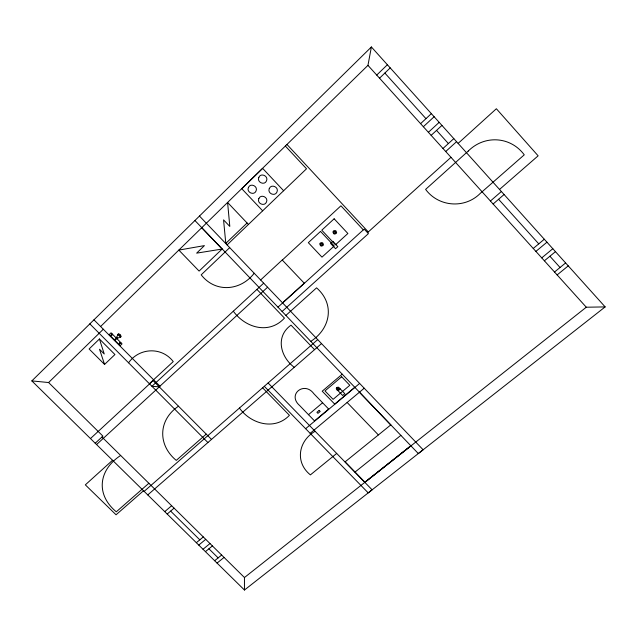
<?xml version="1.0" encoding="UTF-8"?>
<svg xmlns="http://www.w3.org/2000/svg" width="637" height="637" viewBox="0 0 637 637"><rect width="100%" height="100%" fill="white"/><g stroke="black" fill="none" stroke-linecap="round" stroke-linejoin="round"><path stroke-width="0.96" d="M244.457 590.029L31.85 380.902L371.395 46.971L605.15 306.907L244.457 590.029L244.465 577.536L101.952 437.022M100.598 326.51L367.955 65.356L371.395 46.971M31.85 380.902L48.595 382.534L103.305 329.241M99.428 338.98L89.116 348.988L104.572 364.444L114.931 354.538L99.428 338.98L104.229 353.981L99.507 349.251L104.572 364.444M376.722 75.078L387.384 64.751M110.225 335.795L112.16 333.923M379.548 78.192L390.21 67.888M114.119 339.712C117.168 338.796 116.826 335.333 118.578 333.812L120.21 334.56L121.157 336.408C119.453 337.936 116.197 337.833 115.058 340.66M118.912 344.537L120.895 342.714M225.713 243.477L247.084 222.998M222.13 249.043L199.11 271.075L178.83 250.094L204.429 245.611L196.626 253.152L222.13 249.043L201.714 227.743M227.09 244.919L306.508 168.789L285.352 146.04M229.694 247.642L201.188 274.842C215.378 293.139 240.627 290.958 254.195 273.249M128.563 362.787C139.28 347.563 161.846 346.584 173.24 361.593L149.369 383.681M420.587 123.65L431.353 113.641M423.35 126.723L434.131 116.73M260.629 279.969L282.215 259.992L304.343 283.29M282.295 260.071L340.93 205.807L363.321 229.885M90.47 438.567L153.071 380.655L211.5 439.411M263.694 283.17L151.925 386.301L159.21 386.834L267.58 287.231M428.382 132.297L439.18 122.336M95.208 443.225L102.923 436.122L48.595 382.534M431.145 135.355L441.943 125.417M96.561 444.554L160.014 386.237L93.95 319.83M442.986 148.469L453.815 138.619M445.725 151.51L456.562 141.677M458.114 143.397L496.366 108.744L538.13 155.826L499.519 189.444M282.557 302.878L304.271 283.218M277.971 307.161L364.189 229.097L368.409 233.636L282.103 311.469M112.534 460.272L85.334 484.853L116.061 514.784L143.524 490.753M120.656 455.463C98.568 469.907 95.407 494.447 116.292 511.822L148.867 483.276M367.501 232.656L450.972 157.323M178.487 406.215C158.159 419.847 157.546 444.937 176.258 460.384L206.245 434.123M285.886 315.419L316.573 287.844C335.15 304.12 330.563 328.66 310.776 341.384M144.145 491.366L317.704 339.617M147.768 494.925L321.51 343.59M490.426 201.021L501.375 191.506M493.126 204.007L504.082 194.516M164.752 511.63L171.64 505.73M167.197 514.043L174.092 508.151M342.228 374.198L322.218 391.182L334.728 404.137L354.793 387.304M308.483 414.679L314.543 420.906L328.676 409.058L313.858 393.738C304.367 380.663 286.722 394.574 299.812 405.689L308.483 414.679L322.593 402.767M305.633 428.701L359.626 383.426M310.155 433.343L364.221 388.22M533.249 248.462L544.301 239.241M315.108 431.273C298.442 440.852 294.676 462.311 310.394 474.883L336.686 453.44M535.9 251.4L546.96 242.195M196.339 542.708L203.299 536.943M541.745 257.874L552.82 248.709M198.76 545.089L205.727 539.34M544.388 260.796L555.464 251.655M203.012 549.269L209.987 543.544M205.433 551.65L212.408 545.925M554.516 272.015L565.616 262.946M557.136 274.929L568.252 265.876M214.653 560.727L221.652 555.042M217.058 563.084L224.065 557.415M390.815 424.887L345.087 461.873L364.905 482.233L410.873 445.804L364.834 482.344M355.016 472.073L400.864 435.366M244.465 577.536L586.287 307.217L605.15 306.907M170.636 511.105L199.811 539.834M208.912 548.791L218.149 557.893M116.667 337.268L117.606 338.215M116.061 337.849L111.045 332.801L109.11 334.672L120.098 345.724L122.041 343.861L117.001 338.796M89.833 323.883L207.909 442.54M239.432 408.054C250.763 423.979 274.714 430.811 289.437 415.308L262.595 387.798M268.097 382.988L372.112 489.821L368.218 492.887L264.299 386.309M233.317 311.206C245.388 327.872 269.125 334.863 284.452 318.086L256.934 289.405M294.262 367.326C280.407 356.911 275.096 336.511 291.021 325.141L314.543 349.657M347.141 402.48L378.346 434.896M194.93 220.521L418.31 453.568L423.127 449.778L199.469 216.054M359.411 392.233L390.72 424.895M248.47 224.463L227.592 202.47L229.806 226.43L223.555 219.869L225.817 243.589M262.659 210.823L241.805 188.751L262.659 168.383L283.64 190.75M286.969 144.464L368.29 231.948M367.955 65.356L586.287 307.217M384.867 73.056L425.954 118.657M436.536 130.394L448.384 143.548M498.588 199.27L538.767 243.867M549.914 256.233L560.05 267.492M120.712 337.037C114.318 332.633 120.767 333.74 120.712 337.037M248.406 187.525C246.185 192.35 254.131 195.925 256.05 191.012C258.296 186.179 250.317 182.588 248.406 187.525M258.829 177.373C256.568 182.238 264.578 185.837 266.513 180.876C268.79 176.003 260.748 172.396 258.829 177.373M258.845 198.593C256.623 203.402 264.546 206.953 266.481 202.072C268.726 197.255 260.764 193.696 258.845 198.593M269.292 188.512C267.038 193.369 275.025 196.929 276.968 192.016C279.253 187.151 271.227 183.575 269.292 188.512M320.793 243.708L321.016 245.165L322.481 244.982L322.258 243.533L320.793 243.708M320.156 243.23L319.83 244.258L320.546 245.778L321.597 246.137L323.118 245.468L323.453 244.441L322.728 242.912L321.677 242.554L320.156 243.23M333.31 231.167L332.968 232.202L333.692 233.747L334.743 234.097L336.28 233.421L336.623 232.386L335.898 230.841L334.847 230.483L333.31 231.167M333.947 231.653L334.162 233.126L335.643 232.935L335.428 231.47L333.947 231.653M337.188 388.172L337.395 389.51L338.804 389.374L338.597 388.044L337.188 388.172M336.583 387.718L336.264 388.65L336.941 390.059L337.944 390.401L339.41 389.82L339.728 388.896L339.043 387.487L338.048 387.145L336.583 387.718M111.889 335.213C111.371 336.137 110.854 334.043 111.889 335.213M119.541 342.913C118.593 343.407 120.704 343.964 119.541 342.913M320.53 231.414L308.332 242.665L321.98 257.141L334.218 246.001L320.53 231.414M334.138 218.794L321.796 230.188L335.484 244.783L347.874 233.5L334.138 218.794M332.832 241.335L330.571 243.398L335.564 248.717L337.833 246.662L332.832 241.335M468.259 151.065L425.612 189.388C438.606 207.033 464.883 209 480.298 193.345L524.259 154.831C510.532 136.286 484.438 134.773 468.259 151.065M341.655 376.778L324.981 390.927L333.095 399.343L349.809 385.281L341.655 376.778M340.078 388.753L337.913 390.577L342.674 395.513L344.832 393.698L340.078 388.753M319.161 410.403L316.923 412.29L317.943 413.341L320.188 411.454L319.161 410.403"/></g></svg>
